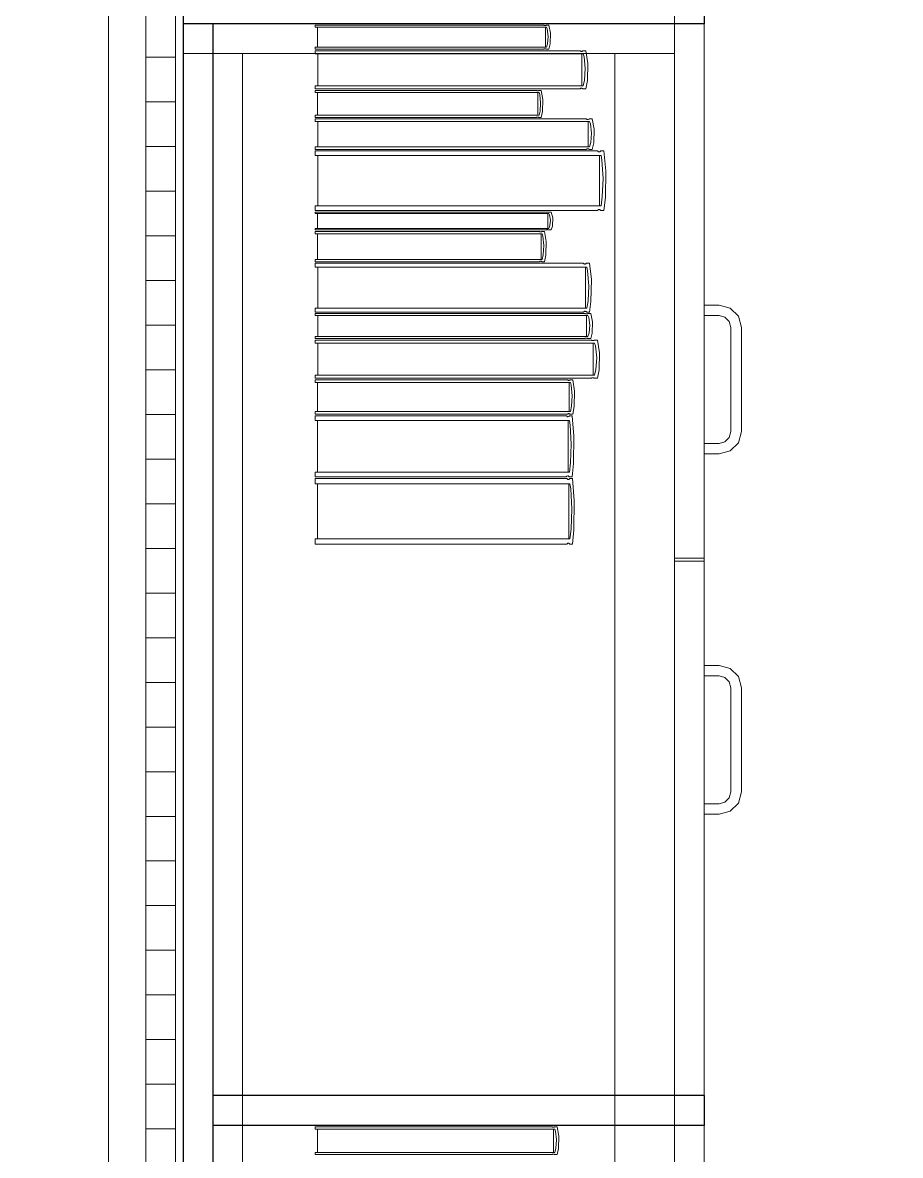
# Model space of a CAD drawing. Header units: inches. Extents: x -38 to 5698, y -33 to 92.
# Drawn here: x 104.712 to 105.302, y 11.352 to 12.113 of the extents above; entities that cross this region are included whole.
import ezdxf

# ---------------------------------------------------------------- set-up
doc = ezdxf.new("R2010")
doc.units = ezdxf.units.IN
doc.header["$MEASUREMENT"] = 0
doc.set_wipeout_variables(frame=1)
doc.linetypes.add('Wipeout_Contour', pattern=[1, 0, -1])
for name, color, linetype in [('02 _ ARQ _ ZON _ Espacio.3D', 7, 'Continuous'), ('Acabado - Muros', 7, 'Continuous'), ('Interior - Mobiliario', 7, 'Continuous')]:
    doc.layers.add(name, color=color, linetype=linetype)

msp = doc.modelspace()

# ---------------------------------------------------------------- linework, layer by layer
at = {"layer": '02 _ ARQ _ ZON _ Espacio.3D', "color": 254, "linetype": 'Continuous', "lineweight": 0, "flags": 128}
for points in [[(104.82008, 17.35), (104.82007, 6.45001), (117.64873, 6.44992), (117.64874, 7.7), (117.79306, 7.7), (117.79305, 6.44999), (122.12319, 6.44999), (122.12319, 7.7), (122.57, 7.7), (122.57, 16.9), (122.57, 17.4), (116.66999, 17.4), (116.66999, 16.89999), (116.06999, 16.89998), (116.07, 16.29989), (115.57, 16.29989), (115.57, 17.4), (112.57002, 17.4), (112.57002, 16.09991), (108.57, 16.09984), (108.56999, 17.35)], [(104.77009, 6.45), (104.77008, 17.35), (102.56999, 17.35), (102.56998, 16.9), (102.06998, 16.9), (102.06998, 16.4), (101.81998, 16.39999), (101.81998, 16.14999), (100.82011, 16.14999), (100.82011, 13.25001), (101.81997, 13.25001), (101.81997, 12), (100.82011, 12), (100.82011, 9.10002), (101.81998, 9.10002), (101.81998, 8.1), (102.06998, 8.1), (102.06998, 7.7), (102.46998, 7.7), (102.46998, 7.2), (101.56998, 7.2), (101.56998, 7.85001), (100.81998, 7.85001), (100.81998, 6.45)]]:
    msp.add_lwpolyline(points, close=True, dxfattribs=at)
at = {"layer": 'Interior - Mobiliario', "color": 175, "linetype": 'Continuous', "lineweight": 13}
for p, q in [((104.84008, 12.11244), (104.84008, 10.65244)), ((105.15008, 12.11244), (104.84008, 12.11244)), ((105.06665, 12.09886), (105.06685, 12.10606)), ((105.15008, 10.65244), (105.15008, 12.11244)), ((105.06494, 12.09902), (105.06422, 12.09661)), ((105.06534, 12.10398), (105.06494, 12.09902)), ((105.06579, 12.09532), (105.06665, 12.09886)), ((105.11008, 12.09244), (104.86008, 12.09244)), ((105.06422, 12.09661), (104.90874, 12.09661)), ((104.90874, 12.09661), (104.90874, 12.09532)), ((104.90874, 12.09532), (105.06235, 12.09532)), ((105.08673, 12.09432), (104.90874, 12.09432)), ((104.90874, 12.09432), (104.90874, 12.09227)), ((104.90874, 12.09227), (105.08891, 12.09227)), ((104.91056, 12.09227), (104.91056, 12.07072)), ((105.06235, 12.09532), (105.06247, 12.09541)), ((105.06247, 12.09541), (105.06268, 12.0955)), ((105.06268, 12.0955), (105.0629, 12.09556)), ((105.0629, 12.09556), (105.06312, 12.09559)), ((105.06312, 12.09559), (105.06336, 12.09559)), ((105.06336, 12.09559), (105.06358, 12.09555)), ((105.06358, 12.09555), (105.0638, 12.09548)), ((105.0638, 12.09548), (105.064, 12.09538)), ((105.064, 12.09538), (105.06408, 12.09532)), ((105.06408, 12.09532), (105.06579, 12.09532)), ((105.08683, 12.09422), (105.08673, 12.09432)), ((105.08706, 12.09407), (105.08683, 12.09422)), ((105.08731, 12.09396), (105.08706, 12.09407)), ((105.08758, 12.0939), (105.08731, 12.09396)), ((105.08784, 12.09389), (105.08758, 12.0939)), ((105.08811, 12.09394), (105.08784, 12.09389)), ((105.088, 12.07072), (105.088, 12.09227)), ((105.08836, 12.09404), (105.08811, 12.09394)), ((105.0886, 12.09418), (105.08836, 12.09404)), ((105.08875, 12.09432), (105.0886, 12.09418)), ((105.09073, 12.09432), (105.08875, 12.09432)), ((105.08891, 12.09227), (105.08945, 12.09032)), ((105.09195, 12.08577), (105.09073, 12.09432)), ((105.15008, 12.09244), (105.11008, 12.09244)), ((105.08945, 12.09032), (105.09021, 12.08246)), ((105.09172, 12.07429), (105.09195, 12.08577)), ((105.09021, 12.08246), (105.08974, 12.07456)), ((105.08891, 12.07072), (104.90874, 12.07072)), ((104.90874, 12.07072), (104.90874, 12.06867)), ((104.90874, 12.06867), (105.08673, 12.06867)), ((105.05736, 12.06767), (104.90874, 12.06767)), ((104.90874, 12.06767), (104.90874, 12.06621)), ((105.05744, 12.0676), (105.05736, 12.06767)), ((105.05763, 12.06749), (105.05744, 12.0676)), ((105.05891, 12.06757), (105.05872, 12.06747)), ((105.05904, 12.06767), (105.05891, 12.06757)), ((105.06069, 12.06767), (105.05904, 12.06767)), ((105.06171, 12.0616), (105.06069, 12.06767)), ((105.08673, 12.06867), (105.08688, 12.06881)), ((105.08688, 12.06881), (105.08712, 12.06895)), ((105.08712, 12.06895), (105.08737, 12.06905)), ((105.08737, 12.06905), (105.08764, 12.0691)), ((105.08764, 12.0691), (105.0879, 12.06909)), ((105.0879, 12.06909), (105.08817, 12.06903)), ((105.08817, 12.06903), (105.08842, 12.06892)), ((105.08842, 12.06892), (105.08865, 12.06877)), ((105.08865, 12.06877), (105.08875, 12.06867)), ((105.08875, 12.06867), (105.09073, 12.06867)), ((105.08974, 12.07456), (105.08891, 12.07072)), ((105.09073, 12.06867), (105.09172, 12.07429)), ((104.90874, 12.06621), (105.05917, 12.06621)), ((104.91026, 12.06621), (104.91026, 12.05093)), ((105.05784, 12.06741), (105.05763, 12.06749)), ((105.05806, 12.06737), (105.05784, 12.06741)), ((105.05829, 12.06736), (105.05806, 12.06737)), ((105.05851, 12.0674), (105.05829, 12.06736)), ((105.05841, 12.05093), (105.05841, 12.06621)), ((105.05872, 12.06747), (105.05851, 12.0674)), ((105.05917, 12.06621), (105.05962, 12.06483)), ((105.05962, 12.06483), (105.06026, 12.05925)), ((105.06152, 12.05346), (105.06171, 12.0616)), ((105.05987, 12.05365), (105.05917, 12.05093)), ((105.06026, 12.05925), (105.05987, 12.05365)), ((105.06069, 12.04947), (105.06152, 12.05346)), ((105.05917, 12.05093), (104.90874, 12.05093)), ((104.90874, 12.05093), (104.90874, 12.04947)), ((104.90874, 12.04947), (105.05736, 12.04947)), ((105.09089, 12.04847), (104.90874, 12.04847)), ((104.90874, 12.04847), (104.90874, 12.04684)), ((104.90874, 12.04684), (105.09312, 12.04684)), ((104.9106, 12.04684), (104.9106, 12.02966)), ((105.05736, 12.04947), (105.05748, 12.04957)), ((105.05748, 12.04957), (105.05768, 12.04968)), ((105.05768, 12.04968), (105.05789, 12.04975)), ((105.05789, 12.04975), (105.05811, 12.04978)), ((105.05811, 12.04978), (105.05833, 12.04977)), ((105.05833, 12.04977), (105.05855, 12.04973)), ((105.05855, 12.04973), (105.05876, 12.04966)), ((105.05876, 12.04966), (105.05896, 12.04954)), ((105.05896, 12.04954), (105.05904, 12.04947)), ((105.05904, 12.04947), (105.06069, 12.04947)), ((105.091, 12.0484), (105.09089, 12.04847)), ((105.09123, 12.04827), (105.091, 12.0484)), ((105.09149, 12.04818), (105.09123, 12.04827)), ((105.09176, 12.04814), (105.09149, 12.04818)), ((105.09203, 12.04813), (105.09176, 12.04814)), ((105.0923, 12.04817), (105.09203, 12.04813)), ((105.09219, 12.02966), (105.09219, 12.04684)), ((105.09256, 12.04825), (105.0923, 12.04817)), ((105.0928, 12.04836), (105.09256, 12.04825)), ((105.09295, 12.04847), (105.0928, 12.04836)), ((105.09498, 12.04847), (105.09295, 12.04847)), ((105.09312, 12.04684), (105.09367, 12.04529)), ((105.09367, 12.04529), (105.09445, 12.03902)), ((105.09623, 12.04165), (105.09498, 12.04847)), ((105.09445, 12.03902), (105.09397, 12.03272)), ((105.096, 12.03251), (105.09623, 12.04165)), ((105.09312, 12.02966), (104.90874, 12.02966)), ((104.90874, 12.02966), (104.90874, 12.02802)), ((105.09397, 12.03272), (105.09312, 12.02966)), ((105.09498, 12.02802), (105.096, 12.03251)), ((104.90874, 12.02802), (105.09089, 12.02802)), ((105.09849, 12.02702), (104.90874, 12.02702)), ((104.90874, 12.02702), (104.90874, 12.02382)), ((104.90874, 12.02382), (105.10081, 12.02382)), ((104.91068, 12.02382), (104.91068, 11.99018)), ((105.09089, 12.02802), (105.09105, 12.02813)), ((105.09105, 12.02813), (105.09129, 12.02825)), ((105.09129, 12.02825), (105.09155, 12.02833)), ((105.09155, 12.02833), (105.09182, 12.02837)), ((105.09182, 12.02837), (105.09209, 12.02836)), ((105.09209, 12.02836), (105.09236, 12.02832)), ((105.09236, 12.02832), (105.09262, 12.02823)), ((105.09262, 12.02823), (105.09285, 12.0281)), ((105.09285, 12.0281), (105.09295, 12.02802)), ((105.09295, 12.02802), (105.09498, 12.02802)), ((105.0986, 12.02687), (105.09849, 12.02702)), ((105.09884, 12.02663), (105.0986, 12.02687)), ((105.09911, 12.02646), (105.09884, 12.02663)), ((105.09939, 12.02636), (105.09911, 12.02646)), ((105.09968, 12.02636), (105.09939, 12.02636)), ((105.09996, 12.02643), (105.09968, 12.02636)), ((105.09984, 11.99018), (105.09984, 12.02382)), ((105.10023, 12.02658), (105.09996, 12.02643)), ((105.10048, 12.02681), (105.10023, 12.02658)), ((105.10064, 12.02702), (105.10048, 12.02681)), ((105.10275, 12.02702), (105.10064, 12.02702)), ((105.10081, 12.02382), (105.10138, 12.02078)), ((105.10405, 12.01367), (105.10275, 12.02702)), ((105.10138, 12.02078), (105.10219, 12.0085)), ((105.10219, 12.0085), (105.1017, 11.99617)), ((105.10381, 11.99576), (105.10405, 12.01367)), ((105.1017, 11.99617), (105.10081, 11.99018)), ((105.10275, 11.98697), (105.10381, 11.99576)), ((105.10081, 11.99018), (104.90874, 11.99018)), ((104.90874, 11.99018), (104.90874, 11.98697)), ((104.90874, 11.98697), (105.09849, 11.98697)), ((105.06388, 11.98597), (104.90874, 11.98597)), ((104.90874, 11.98597), (104.90874, 11.98501)), ((104.90874, 11.98501), (105.06578, 11.98501)), ((104.91033, 11.98501), (104.91033, 11.9749)), ((105.06397, 11.98592), (105.06388, 11.98597)), ((105.06417, 11.98585), (105.06397, 11.98592)), ((105.06439, 11.9858), (105.06417, 11.98585)), ((105.06462, 11.98577), (105.06439, 11.9858)), ((105.06485, 11.98577), (105.06462, 11.98577)), ((105.06508, 11.98579), (105.06485, 11.98577)), ((105.06499, 11.9749), (105.06499, 11.98501)), ((105.06531, 11.98584), (105.06508, 11.98579)), ((105.06551, 11.98591), (105.06531, 11.98584)), ((105.06564, 11.98597), (105.06551, 11.98591)), ((105.06737, 11.98597), (105.06564, 11.98597)), ((105.06578, 11.98501), (105.06625, 11.9841)), ((105.06625, 11.9841), (105.06691, 11.9804)), ((105.06843, 11.98196), (105.06737, 11.98597)), ((105.09849, 11.98697), (105.09865, 11.98719)), ((105.09865, 11.98719), (105.0989, 11.98742)), ((105.0989, 11.98742), (105.09917, 11.98757)), ((105.09917, 11.98757), (105.09945, 11.98764)), ((105.09945, 11.98764), (105.09974, 11.98763)), ((105.09974, 11.98763), (105.10002, 11.98754)), ((105.10002, 11.98754), (105.10029, 11.98737)), ((105.10029, 11.98737), (105.10053, 11.98713)), ((105.10053, 11.98713), (105.10064, 11.98697)), ((105.10064, 11.98697), (105.10275, 11.98697)), ((105.06651, 11.9767), (105.06578, 11.9749)), ((105.06691, 11.9804), (105.06651, 11.9767)), ((105.06737, 11.97393), (105.06823, 11.97657)), ((105.06823, 11.97657), (105.06843, 11.98196)), ((105.06578, 11.9749), (104.90874, 11.9749)), ((104.90874, 11.9749), (104.90874, 11.97393)), ((104.90874, 11.97393), (105.06388, 11.97393)), ((105.05947, 11.97293), (104.90874, 11.97293)), ((104.90874, 11.97293), (104.90874, 11.9713)), ((104.90874, 11.9713), (105.06131, 11.9713)), ((104.91028, 11.9713), (104.91028, 11.95418)), ((105.05956, 11.97285), (105.05947, 11.97293)), ((105.05975, 11.97273), (105.05956, 11.97285)), ((105.05996, 11.97264), (105.05975, 11.97273)), ((105.06019, 11.9726), (105.05996, 11.97264)), ((105.06041, 11.97259), (105.06019, 11.9726)), ((105.06064, 11.97263), (105.06041, 11.97259)), ((105.06054, 11.95418), (105.06054, 11.9713)), ((105.06085, 11.97271), (105.06064, 11.97263)), ((105.06105, 11.97282), (105.06085, 11.97271)), ((105.06118, 11.97293), (105.06105, 11.97282)), ((105.06285, 11.97293), (105.06118, 11.97293)), ((105.06131, 11.9713), (105.06177, 11.96976)), ((105.06177, 11.96976), (105.06241, 11.96351)), ((105.06389, 11.96614), (105.06285, 11.97293)), ((105.06388, 11.97393), (105.06401, 11.974)), ((105.06401, 11.974), (105.06422, 11.97407)), ((105.06422, 11.97407), (105.06444, 11.97411)), ((105.06444, 11.97411), (105.06467, 11.97413)), ((105.06467, 11.97413), (105.06491, 11.97413)), ((105.06491, 11.97413), (105.06513, 11.9741)), ((105.06513, 11.9741), (105.06535, 11.97405)), ((105.06535, 11.97405), (105.06555, 11.97398)), ((105.06555, 11.97398), (105.06564, 11.97393)), ((105.06564, 11.97393), (105.06737, 11.97393)), ((105.06241, 11.96351), (105.06202, 11.95724)), ((105.0637, 11.95702), (105.06389, 11.96614)), ((105.06131, 11.95418), (104.90874, 11.95418)), ((104.90874, 11.95418), (104.90874, 11.95255)), ((105.06202, 11.95724), (105.06131, 11.95418)), ((105.06285, 11.95255), (105.0637, 11.95702)), ((104.90874, 11.95255), (105.05947, 11.95255)), ((105.08903, 11.95155), (104.90874, 11.95155)), ((104.90874, 11.95155), (104.90874, 11.94893)), ((104.90874, 11.94893), (105.09124, 11.94893)), ((104.91058, 11.94893), (104.91058, 11.92138)), ((105.05947, 11.95255), (105.0596, 11.95266)), ((105.0596, 11.95266), (105.0598, 11.95278)), ((105.0598, 11.95278), (105.06001, 11.95286)), ((105.06001, 11.95286), (105.06024, 11.95289)), ((105.06024, 11.95289), (105.06046, 11.95289)), ((105.06046, 11.95289), (105.06069, 11.95284)), ((105.06069, 11.95284), (105.0609, 11.95276)), ((105.0609, 11.95276), (105.06109, 11.95263)), ((105.06109, 11.95263), (105.06118, 11.95255)), ((105.06118, 11.95255), (105.06285, 11.95255)), ((105.08914, 11.95143), (105.08903, 11.95155)), ((105.08937, 11.95123), (105.08914, 11.95143)), ((105.08962, 11.95109), (105.08937, 11.95123)), ((105.08989, 11.95101), (105.08962, 11.95109)), ((105.09016, 11.95101), (105.08989, 11.95101)), ((105.09043, 11.95107), (105.09016, 11.95101)), ((105.09031, 11.92138), (105.09031, 11.94893)), ((105.09069, 11.95119), (105.09043, 11.95107)), ((105.09092, 11.95138), (105.09069, 11.95119)), ((105.09108, 11.95155), (105.09092, 11.95138)), ((105.09308, 11.95155), (105.09108, 11.95155)), ((105.09124, 11.94893), (105.09178, 11.94644)), ((105.09178, 11.94644), (105.09255, 11.93639)), ((105.09432, 11.94062), (105.09308, 11.95155)), ((105.09409, 11.92595), (105.09432, 11.94062)), ((105.09255, 11.93639), (105.09208, 11.92629)), ((105.09208, 11.92629), (105.09124, 11.92138)), ((105.09308, 11.91876), (105.09409, 11.92595)), ((105.18008, 11.92344), (105.17008, 11.92344)), ((105.17008, 11.92344), (105.17008, 11.91644)), ((105.18758, 11.92143), (105.18008, 11.92344)), ((105.09124, 11.92138), (104.90874, 11.92138)), ((104.90874, 11.92138), (104.90874, 11.91876)), ((104.90874, 11.91876), (105.08903, 11.91876)), ((105.08983, 11.91776), (104.90874, 11.91776)), ((104.90874, 11.91776), (104.90874, 11.91641)), ((104.90874, 11.91641), (105.09204, 11.91641)), ((104.91059, 11.91641), (104.91059, 11.90233)), ((105.08903, 11.91876), (105.08919, 11.91893)), ((105.08919, 11.91893), (105.08942, 11.91912)), ((105.08942, 11.91912), (105.08968, 11.91924)), ((105.08968, 11.91924), (105.08995, 11.9193)), ((105.08994, 11.91769), (105.08983, 11.91776)), ((105.09017, 11.91759), (105.08994, 11.91769)), ((105.08995, 11.9193), (105.09022, 11.9193)), ((105.09042, 11.91752), (105.09017, 11.91759)), ((105.09022, 11.9193), (105.09049, 11.91922)), ((105.09069, 11.91748), (105.09042, 11.91752)), ((105.09049, 11.91922), (105.09074, 11.91908)), ((105.09096, 11.91748), (105.09069, 11.91748)), ((105.09074, 11.91908), (105.09097, 11.91888)), ((105.09123, 11.91751), (105.09096, 11.91748)), ((105.09097, 11.91888), (105.09108, 11.91876)), ((105.09108, 11.91876), (105.09308, 11.91876)), ((105.09112, 11.90233), (105.09112, 11.91641)), ((105.09149, 11.91757), (105.09123, 11.91751)), ((105.09173, 11.91767), (105.09149, 11.91757)), ((105.09188, 11.91776), (105.09173, 11.91767)), ((105.0939, 11.91776), (105.09188, 11.91776)), ((105.09204, 11.91641), (105.09259, 11.91514)), ((105.09514, 11.91216), (105.0939, 11.91776)), ((105.17008, 11.91644), (105.18008, 11.91644)), ((105.18008, 11.91644), (105.18408, 11.91537)), ((105.18408, 11.91537), (105.18701, 11.91244)), ((105.19307, 11.91594), (105.18758, 11.92143)), ((105.19508, 11.90844), (105.19307, 11.91594)), ((105.09259, 11.91514), (105.09337, 11.91)), ((105.09337, 11.91), (105.09289, 11.90484)), ((105.09491, 11.90467), (105.09514, 11.91216)), ((105.18701, 11.91244), (105.18808, 11.90844)), ((105.18808, 11.90844), (105.18808, 11.83844)), ((105.19508, 11.83844), (105.19508, 11.90844)), ((105.09204, 11.90233), (104.90874, 11.90233)), ((104.90874, 11.90233), (104.90874, 11.90099)), ((104.90874, 11.90099), (105.08983, 11.90099)), ((105.08983, 11.90099), (105.08998, 11.90108)), ((105.08998, 11.90108), (105.09022, 11.90118)), ((105.09022, 11.90118), (105.09048, 11.90124)), ((105.09048, 11.90124), (105.09075, 11.90127)), ((105.09075, 11.90127), (105.09102, 11.90127)), ((105.09102, 11.90127), (105.09129, 11.90123)), ((105.09129, 11.90123), (105.09155, 11.90116)), ((105.09155, 11.90116), (105.09178, 11.90106)), ((105.09178, 11.90106), (105.09188, 11.90099)), ((105.09188, 11.90099), (105.0939, 11.90099)), ((105.09289, 11.90484), (105.09204, 11.90233)), ((105.0939, 11.90099), (105.09491, 11.90467)), ((105.09428, 11.89999), (104.90874, 11.89999)), ((104.90874, 11.89999), (104.90874, 11.89793)), ((104.90874, 11.89793), (105.09654, 11.89793)), ((104.91064, 11.89793), (104.91064, 11.87631)), ((105.09438, 11.89989), (105.09428, 11.89999)), ((105.09462, 11.89973), (105.09438, 11.89989)), ((105.09488, 11.89962), (105.09462, 11.89973)), ((105.09515, 11.89957), (105.09488, 11.89962)), ((105.09543, 11.89956), (105.09515, 11.89957)), ((105.09571, 11.89961), (105.09543, 11.89956)), ((105.09559, 11.87631), (105.09559, 11.89793)), ((105.09598, 11.8997), (105.09571, 11.89961)), ((105.09622, 11.89985), (105.09598, 11.8997)), ((105.09638, 11.89999), (105.09622, 11.89985)), ((105.09844, 11.89999), (105.09638, 11.89999)), ((105.09654, 11.89793), (105.0971, 11.89598)), ((105.0971, 11.89598), (105.0979, 11.88809)), ((105.09971, 11.89141), (105.09844, 11.89999)), ((105.0979, 11.88809), (105.09741, 11.88016)), ((105.09948, 11.87989), (105.09971, 11.89141)), ((105.09741, 11.88016), (105.09654, 11.87631)), ((105.09844, 11.87425), (105.09948, 11.87989)), ((105.09654, 11.87631), (104.90874, 11.87631)), ((104.90874, 11.87631), (104.90874, 11.87425)), ((104.90874, 11.87425), (105.09428, 11.87425)), ((105.07814, 11.87325), (104.90874, 11.87325)), ((104.90874, 11.87325), (104.90874, 11.8714)), ((104.90874, 11.8714), (105.08021, 11.8714)), ((104.91047, 11.8714), (104.91047, 11.852)), ((105.07824, 11.87316), (105.07814, 11.87325)), ((105.07846, 11.87302), (105.07824, 11.87316)), ((105.0787, 11.87292), (105.07846, 11.87302)), ((105.07895, 11.87287), (105.0787, 11.87292)), ((105.0792, 11.87286), (105.07895, 11.87287)), ((105.07945, 11.87291), (105.0792, 11.87286)), ((105.07935, 11.852), (105.07935, 11.8714)), ((105.0797, 11.87299), (105.07945, 11.87291)), ((105.07992, 11.87312), (105.0797, 11.87299)), ((105.08006, 11.87325), (105.07992, 11.87312)), ((105.08195, 11.87325), (105.08006, 11.87325)), ((105.08021, 11.8714), (105.08073, 11.86965)), ((105.08311, 11.86555), (105.08195, 11.87325)), ((105.09428, 11.87425), (105.09443, 11.87439)), ((105.09443, 11.87439), (105.09468, 11.87453)), ((105.09468, 11.87453), (105.09494, 11.87463)), ((105.09494, 11.87463), (105.09522, 11.87468)), ((105.09522, 11.87468), (105.0955, 11.87467)), ((105.0955, 11.87467), (105.09577, 11.87461)), ((105.09577, 11.87461), (105.09603, 11.87451)), ((105.09603, 11.87451), (105.09627, 11.87435)), ((105.09627, 11.87435), (105.09638, 11.87425)), ((105.09638, 11.87425), (105.09844, 11.87425)), ((105.08073, 11.86965), (105.08145, 11.86257)), ((105.08145, 11.86257), (105.08101, 11.85546)), ((105.08289, 11.85522), (105.08311, 11.86555)), ((105.08101, 11.85546), (105.08021, 11.852)), ((105.08195, 11.85016), (105.08289, 11.85522)), ((105.08021, 11.852), (104.90874, 11.852)), ((104.90874, 11.852), (104.90874, 11.85016)), ((104.90874, 11.85016), (105.07814, 11.85016)), ((105.07757, 11.84916), (104.90874, 11.84916)), ((104.90874, 11.84916), (104.90874, 11.84586)), ((105.07767, 11.849), (105.07757, 11.84916)), ((105.07788, 11.84875), (105.07767, 11.849)), ((105.07812, 11.84857), (105.07788, 11.84875)), ((105.07837, 11.84848), (105.07812, 11.84857)), ((105.07814, 11.85016), (105.07829, 11.85028)), ((105.07829, 11.85028), (105.07851, 11.85041)), ((105.07862, 11.84847), (105.07837, 11.84848)), ((105.07851, 11.85041), (105.07875, 11.8505)), ((105.07888, 11.84854), (105.07862, 11.84847)), ((105.07875, 11.8505), (105.079, 11.85054)), ((105.07912, 11.8487), (105.07888, 11.84854)), ((105.079, 11.85054), (105.07926, 11.85054)), ((105.07934, 11.84894), (105.07912, 11.8487)), ((105.07926, 11.85054), (105.07951, 11.85048)), ((105.07948, 11.84916), (105.07934, 11.84894)), ((105.08136, 11.84916), (105.07948, 11.84916)), ((105.07951, 11.85048), (105.07975, 11.85039)), ((105.07975, 11.85039), (105.07997, 11.85025)), ((105.07997, 11.85025), (105.08006, 11.85016)), ((105.08006, 11.85016), (105.08195, 11.85016)), ((105.08252, 11.83543), (105.08136, 11.84916)), ((104.90874, 11.84586), (105.07963, 11.84586)), ((104.91047, 11.84586), (104.91047, 11.81129)), ((105.07877, 11.81129), (105.07877, 11.84586)), ((105.07963, 11.84586), (105.08014, 11.84274)), ((105.08014, 11.84274), (105.08086, 11.83012)), ((105.0823, 11.81702), (105.08252, 11.83543)), ((105.18701, 11.83444), (105.18408, 11.83151)), ((105.18808, 11.83844), (105.18701, 11.83444)), ((105.19307, 11.83094), (105.19508, 11.83844)), ((105.08086, 11.83012), (105.08042, 11.81745)), ((105.17008, 11.83044), (105.17008, 11.82344)), ((105.18008, 11.83044), (105.17008, 11.83044)), ((105.18408, 11.83151), (105.18008, 11.83044)), ((105.18008, 11.82344), (105.18758, 11.82545)), ((105.18758, 11.82545), (105.19307, 11.83094)), ((105.08042, 11.81745), (105.07963, 11.81129)), ((105.08136, 11.808), (105.0823, 11.81702)), ((105.17008, 11.82344), (105.18008, 11.82344)), ((105.07963, 11.81129), (104.90874, 11.81129)), ((104.90874, 11.81129), (104.90874, 11.808)), ((104.90874, 11.808), (105.07757, 11.808)), ((105.07791, 11.807), (104.90874, 11.807)), ((104.90874, 11.807), (104.90874, 11.80346)), ((104.90874, 11.80346), (105.07997, 11.80346)), ((104.91047, 11.80346), (104.91047, 11.76635)), ((105.07757, 11.808), (105.07771, 11.80822)), ((105.07771, 11.80822), (105.07793, 11.80845)), ((105.078, 11.80683), (105.07791, 11.807)), ((105.07793, 11.80845), (105.07817, 11.80861)), ((105.07822, 11.80656), (105.078, 11.80683)), ((105.07817, 11.80861), (105.07843, 11.80869)), ((105.07846, 11.80637), (105.07822, 11.80656)), ((105.07843, 11.80869), (105.07868, 11.80868)), ((105.07871, 11.80627), (105.07846, 11.80637)), ((105.07868, 11.80868), (105.07893, 11.80858)), ((105.07897, 11.80626), (105.07871, 11.80627)), ((105.07893, 11.80858), (105.07917, 11.80841)), ((105.07922, 11.80634), (105.07897, 11.80626)), ((105.07911, 11.76635), (105.07911, 11.80346)), ((105.07917, 11.80841), (105.07939, 11.80816)), ((105.07946, 11.80651), (105.07922, 11.80634)), ((105.07939, 11.80816), (105.07948, 11.808)), ((105.07968, 11.80676), (105.07946, 11.80651)), ((105.07948, 11.808), (105.08136, 11.808)), ((105.07982, 11.807), (105.07968, 11.80676)), ((105.0817, 11.807), (105.07982, 11.807)), ((105.07997, 11.80346), (105.08049, 11.80011)), ((105.08287, 11.79226), (105.0817, 11.807)), ((105.08049, 11.80011), (105.08121, 11.78657)), ((105.08121, 11.78657), (105.08077, 11.77297)), ((105.08265, 11.7725), (105.08287, 11.79226)), ((105.08077, 11.77297), (105.07997, 11.76635)), ((105.0817, 11.76281), (105.08265, 11.7725)), ((105.07997, 11.76635), (104.90874, 11.76635)), ((104.90874, 11.76635), (104.90874, 11.76281)), ((105.07805, 11.76305), (105.07827, 11.7633)), ((105.07827, 11.7633), (105.07851, 11.76347)), ((105.07851, 11.76347), (105.07877, 11.76355)), ((105.07877, 11.76355), (105.07902, 11.76354)), ((105.07902, 11.76354), (105.07927, 11.76344)), ((105.07927, 11.76344), (105.07951, 11.76325)), ((105.07951, 11.76325), (105.07973, 11.76299)), ((104.90874, 11.76281), (105.07791, 11.76281)), ((105.07791, 11.76281), (105.07805, 11.76305)), ((105.07973, 11.76299), (105.07982, 11.76281)), ((105.07982, 11.76281), (105.0817, 11.76281)), ((105.17008, 11.75344), (105.15008, 11.75344)), ((105.17008, 11.75144), (105.15008, 11.75144)), ((105.17008, 11.68144), (105.18008, 11.68144)), ((105.17008, 11.67444), (105.17008, 11.68144)), ((105.18008, 11.68144), (105.18758, 11.67943)), ((105.18008, 11.67444), (105.17008, 11.67444)), ((105.18408, 11.67337), (105.18008, 11.67444)), ((105.18701, 11.67044), (105.18408, 11.67337)), ((105.18758, 11.67943), (105.19307, 11.67394)), ((105.19307, 11.67394), (105.19508, 11.66644)), ((105.18808, 11.66644), (105.18701, 11.67044)), ((105.18808, 11.59644), (105.18808, 11.66644)), ((105.19508, 11.66644), (105.19508, 11.59644)), ((105.18701, 11.59244), (105.18808, 11.59644)), ((105.19508, 11.59644), (105.19307, 11.58894)), ((105.17008, 11.58844), (105.18008, 11.58844)), ((105.17008, 11.58144), (105.17008, 11.58844)), ((105.18008, 11.58844), (105.18408, 11.58951)), ((105.18408, 11.58951), (105.18701, 11.59244)), ((105.19307, 11.58894), (105.18758, 11.58345)), ((105.18008, 11.58144), (105.17008, 11.58144)), ((105.18758, 11.58345), (105.18008, 11.58144)), ((105.07028, 11.36853), (105.07095, 11.36281)), ((105.07095, 11.36281), (105.07054, 11.35707)), ((105.07231, 11.35688), (105.07251, 11.36522)), ((105.06979, 11.35428), (104.90874, 11.35428)), ((104.90874, 11.35428), (104.90874, 11.35279)), ((104.90874, 11.35279), (105.06785, 11.35279)), ((105.06785, 11.35279), (105.06798, 11.35289)), ((105.06798, 11.35289), (105.06819, 11.353)), ((105.06819, 11.353), (105.06842, 11.35307)), ((105.06842, 11.35307), (105.06866, 11.3531)), ((105.06866, 11.3531), (105.0689, 11.3531)), ((105.0689, 11.3531), (105.06913, 11.35306)), ((105.06913, 11.35306), (105.06936, 11.35298)), ((105.06936, 11.35298), (105.06956, 11.35286)), ((105.06956, 11.35286), (105.06965, 11.35279)), ((105.06965, 11.35279), (105.07142, 11.35279)), ((105.07054, 11.35707), (105.06979, 11.35428)), ((105.07142, 11.35279), (105.07231, 11.35688))]:
    msp.add_line(p, q, dxfattribs=at)

# ---------------------------------------------------------------- next in the draw order: wipeouts: each hides what was drawn before it
at = {"color": 254, "linetype": 'Wipeout_Contour', "lineweight": 0, "ltscale": 3266.574286}
msp.add_wipeout([(105.17008, 11.37244), (105.17008, 11.39244), (104.84008, 11.39244), (104.84008, 11.37244)], dxfattribs=at).dxf.layer = 'Interior - Mobiliario'

# ---------------------------------------------------------------- next in the draw order: linework, layer by layer
at = {"layer": 'Interior - Mobiliario', "color": 175, "linetype": 'Continuous', "lineweight": 13}
for p, q in [((104.86008, 10.67244), (104.86008, 12.09244)), ((105.11008, 12.09244), (105.11008, 10.67244)), ((105.15008, 10.67244), (105.15008, 12.09244)), ((105.15008, 11.39244), (105.15008, 11.75144)), ((105.17008, 11.39244), (105.17008, 11.75144)), ((104.84008, 11.39244), (104.84008, 11.37244)), ((105.17008, 11.39244), (104.84008, 11.39244)), ((105.17008, 11.39244), (105.15008, 11.39244)), ((105.17008, 11.37244), (105.17008, 11.39244)), ((105.17008, 11.37244), (105.17008, 11.39244)), ((104.84008, 11.37244), (105.17008, 11.37244)), ((105.06785, 11.37144), (104.90874, 11.37144)), ((104.90874, 11.37144), (104.90874, 11.36995)), ((104.90874, 11.36995), (105.06979, 11.36995)), ((104.91037, 11.36995), (104.91037, 11.35428)), ((105.06794, 11.37137), (105.06785, 11.37144)), ((105.06815, 11.37125), (105.06794, 11.37137)), ((105.06837, 11.37117), (105.06815, 11.37125)), ((105.0686, 11.37113), (105.06837, 11.37117)), ((105.06884, 11.37113), (105.0686, 11.37113)), ((105.06908, 11.37116), (105.06884, 11.37113)), ((105.06898, 11.35428), (105.06898, 11.36995)), ((105.06931, 11.37123), (105.06908, 11.37116)), ((105.06952, 11.37134), (105.06931, 11.37123)), ((105.06965, 11.37144), (105.06952, 11.37134)), ((105.07142, 11.37144), (105.06965, 11.37144)), ((105.06979, 11.36995), (105.07028, 11.36853)), ((105.07251, 11.36522), (105.07142, 11.37144)), ((105.15008, 11.37244), (105.15008, 11.01344)), ((105.17008, 11.37244), (105.15008, 11.37244)), ((105.17008, 11.37244), (105.17008, 11.01344))]:
    msp.add_line(p, q, dxfattribs=at)
at = {"layer": 'Interior - Mobiliario', "color": 175, "linetype": 'Continuous', "lineweight": 30}
for p, q in [((105.17008, 11.39244), (104.84008, 11.39244)), ((104.84008, 11.39244), (104.84008, 11.37244)), ((105.17008, 11.39244), (105.17008, 11.37244)), ((105.17008, 11.37244), (104.84008, 11.37244))]:
    msp.add_line(p, q, dxfattribs=at)

# ---------------------------------------------------------------- next in the draw order: wipeouts: each hides what was drawn before it
at = {"color": 254, "linetype": 'Wipeout_Contour', "lineweight": 0, "ltscale": 3265.87564}
msp.add_wipeout([(104.84008, 10.65244), (104.84008, 12.11244), (104.82008, 12.11244), (104.82008, 10.65244)], dxfattribs=at).dxf.layer = 'Interior - Mobiliario'

# ---------------------------------------------------------------- next in the draw order: linework, layer by layer
at = {"layer": 'Interior - Mobiliario', "color": 175, "linetype": 'Continuous', "lineweight": 30}
for p, q in [((104.84008, 12.11244), (104.82008, 12.11244)), ((104.82008, 12.11244), (104.82008, 10.65244)), ((104.84008, 12.11244), (104.84008, 10.65244))]:
    msp.add_line(p, q, dxfattribs=at)
at = {"layer": 'Interior - Mobiliario', "color": 175, "linetype": 'Continuous', "lineweight": 13}
for p, q in [((104.82008, 12.11244), (104.82008, 10.65244)), ((104.84008, 12.11244), (104.82008, 12.11244)), ((104.84008, 10.65244), (104.84008, 12.11244)), ((104.82008, 12.09244), (104.82008, 10.67244)), ((104.86008, 12.09244), (104.82008, 12.09244)), ((104.84008, 11.39244), (104.84008, 11.37244)), ((105.17008, 11.39244), (104.84008, 11.39244)), ((104.84008, 11.37244), (105.17008, 11.37244))]:
    msp.add_line(p, q, dxfattribs=at)

# ---------------------------------------------------------------- next in the draw order: wipeouts: each hides what was drawn before it
at = {"color": 254, "linetype": 'Wipeout_Contour', "lineweight": 0, "ltscale": 3266.576888}
msp.add_wipeout([(105.17008, 12.11244), (105.17008, 12.13244), (104.82008, 12.13244), (104.82008, 12.11244)], dxfattribs=at).dxf.layer = 'Interior - Mobiliario'

# ---------------------------------------------------------------- next in the draw order: linework, layer by layer
at = {"layer": 'Interior - Mobiliario', "color": 175, "linetype": 'Continuous', "lineweight": 30}
for p, q in [((104.82008, 12.13244), (104.82008, 12.11244)), ((105.17008, 12.13244), (105.17008, 12.11244)), ((105.17008, 12.11244), (104.82008, 12.11244))]:
    msp.add_line(p, q, dxfattribs=at)
at = {"layer": 'Interior - Mobiliario', "color": 175, "linetype": 'Continuous', "lineweight": 13}
for p, q in [((104.82008, 12.13244), (104.82008, 12.11244)), ((104.82008, 12.13244), (104.82008, 12.09244)), ((104.82008, 10.63244), (104.82008, 12.13244)), ((105.15008, 12.09244), (105.15008, 12.13244)), ((105.17008, 12.11244), (105.17008, 12.13244)), ((105.17008, 12.13244), (105.17008, 10.63244)), ((104.82008, 12.11244), (105.17008, 12.11244)), ((104.82008, 12.11244), (104.82008, 10.65244)), ((105.17008, 12.11244), (104.82008, 12.11244)), ((104.84008, 12.11244), (104.84008, 10.65244)), ((105.17008, 12.11244), (104.84008, 12.11244)), ((104.84008, 12.11244), (104.84008, 10.65244)), ((105.15008, 12.11244), (104.84008, 12.11244)), ((104.84008, 12.11244), (104.84008, 10.65244)), ((105.15008, 12.11244), (104.84008, 12.11244)), ((105.06235, 12.11144), (104.90874, 12.11144)), ((104.90874, 12.11144), (104.90874, 12.11015)), ((104.90874, 12.11015), (105.06422, 12.11015)), ((104.91031, 12.11015), (104.91031, 12.09661)), ((105.06243, 12.11138), (105.06235, 12.11144)), ((105.06263, 12.11128), (105.06243, 12.11138)), ((105.06285, 12.11121), (105.06263, 12.11128)), ((105.06307, 12.11117), (105.06285, 12.11121)), ((105.06331, 12.11117), (105.06307, 12.11117)), ((105.06353, 12.1112), (105.06331, 12.11117)), ((105.06344, 12.09661), (105.06344, 12.11015)), ((105.06375, 12.11126), (105.06353, 12.1112)), ((105.06396, 12.11135), (105.06375, 12.11126)), ((105.06408, 12.11144), (105.06396, 12.11135)), ((105.06579, 12.11144), (105.06408, 12.11144)), ((105.06422, 12.11015), (105.06469, 12.10893)), ((105.06469, 12.10893), (105.06534, 12.10398)), ((105.06685, 12.10606), (105.06579, 12.11144)), ((105.15008, 10.65244), (105.15008, 12.11244)), ((105.15008, 10.65244), (105.15008, 12.11244)), ((105.15008, 12.11244), (105.15008, 11.75344)), ((105.17008, 12.11244), (105.15008, 12.11244)), ((105.17008, 10.65244), (105.17008, 12.11244)), ((105.17008, 10.65244), (105.17008, 12.11244)), ((105.17008, 12.11244), (105.17008, 11.75344))]:
    msp.add_line(p, q, dxfattribs=at)

# ---------------------------------------------------------------- next in the draw order: wipeouts: each hides what was drawn before it
at = {"color": 254, "linetype": 'Wipeout_Contour', "lineweight": 0, "ltscale": 4898.90018}
msp.add_wipeout([(104.77008, 12.8567), (104.77008, 10.7067), (104.78708, 10.7067), (104.78708, 10.7232), (104.82008, 10.7232), (104.82008, 12.8567)], dxfattribs=at).dxf.layer = 'Acabado - Muros'

# ---------------------------------------------------------------- next in the draw order: linework, layer by layer
at = {"layer": 'Acabado - Muros', "color": 251, "linetype": 'Continuous', "lineweight": 13, "flags": 128}
for points in [[(104.77008, 12.8567), (104.77008, 10.7067), (104.77008, 8.5567)], [(104.82008, 12.8567), (104.82008, 10.7232)]]:
    msp.add_lwpolyline(points, dxfattribs=at)

# ---------------------------------------------------------------- next in the draw order: wipeouts: each hides what was drawn before it
at = {"color": 254, "linetype": 'Wipeout_Contour', "lineweight": 0, "ltscale": 3265.800229}
msp.add_wipeout([(104.81508, 10.7232), (104.81508, 12.8567), (104.79508, 12.8567), (104.79508, 10.7232)], dxfattribs=at).dxf.layer = 'Acabado - Muros'

# ---------------------------------------------------------------- next in the draw order: hatches: boundary and pattern name
at = {"layer": 'Acabado - Muros', "linetype": 'Continuous', "lineweight": 0}
h = msp.add_hatch(dxfattribs=at)
h.set_pattern_fill('CONTRACHAPADO_0002', color=254, style=0, pattern_type=2)
h.set_pattern_definition([(0, (92.500015, 3e-09), (0, 0.03), [])])
h.paths.add_polyline_path([(104.81508, 10.7232), (104.81508, 12.8567), (104.79508, 12.8567), (104.79508, 10.7232)])

# ---------------------------------------------------------------- next in the draw order: linework, layer by layer
at = {"layer": 'Acabado - Muros', "color": 7, "linetype": 'Continuous', "lineweight": 13, "flags": 128}
msp.add_lwpolyline([(104.81508, 10.7232), (104.79508, 10.7232), (104.79508, 12.8567), (104.81508, 12.8567)], close=True, dxfattribs=at)

doc.saveas('drawing.dxf')
